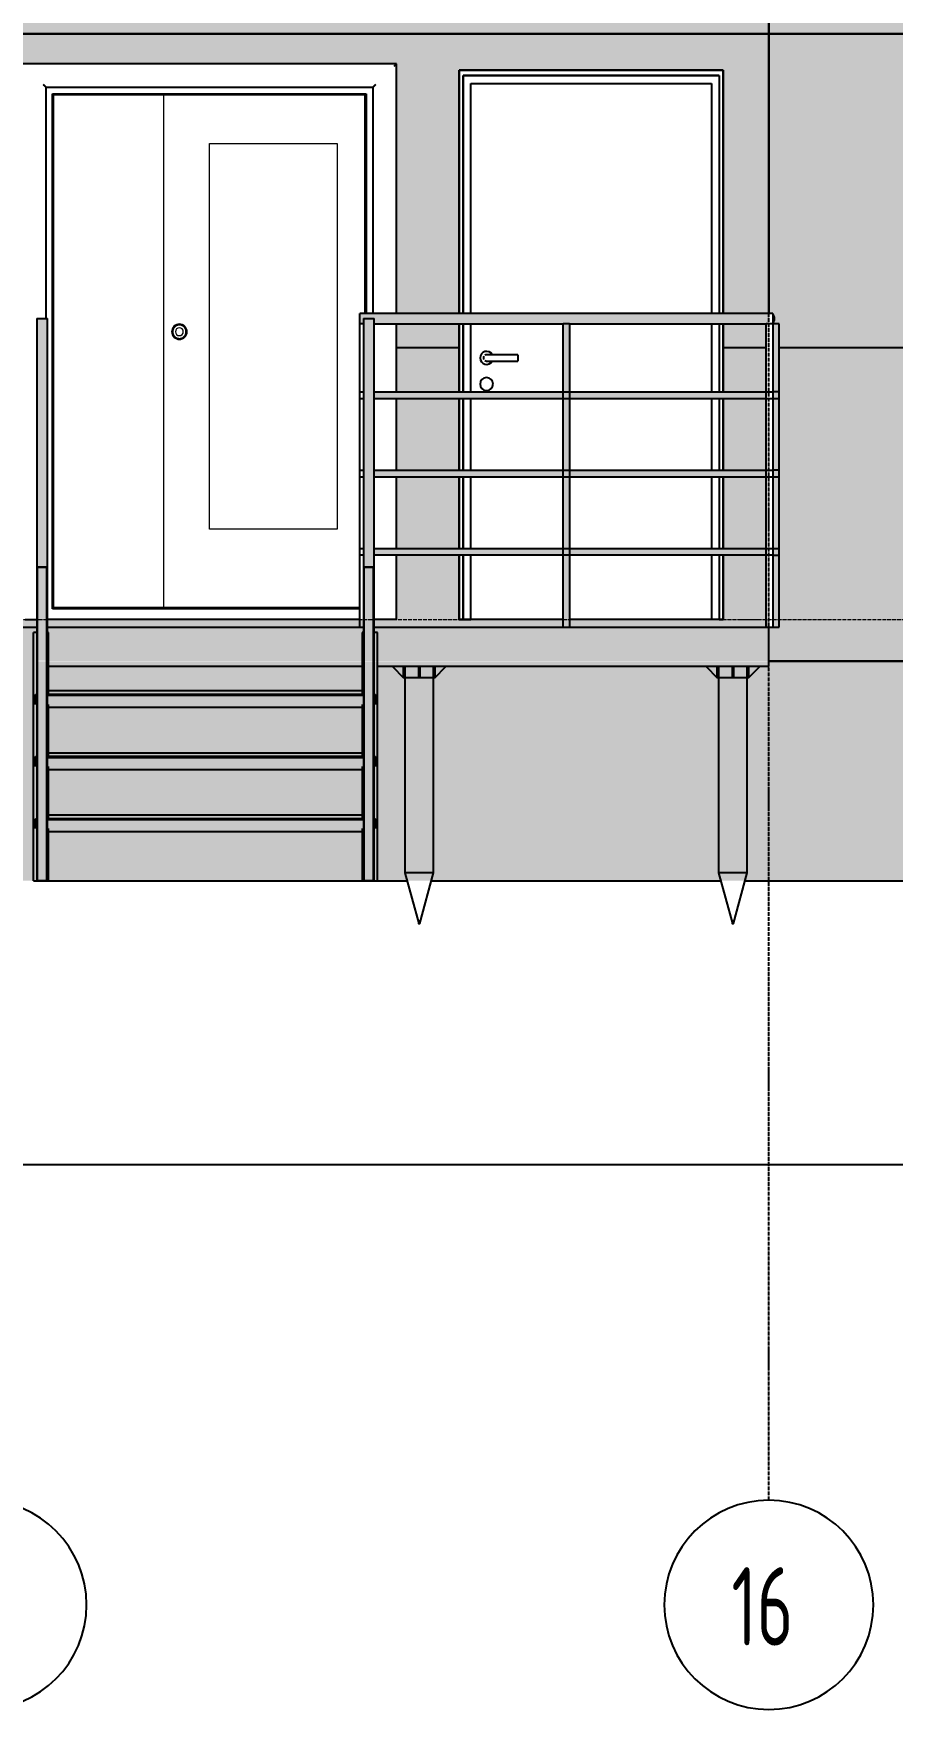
# Model space of a CAD drawing. Header units: millimetres. Extents: x 2162 to 93478, y -2737 to 52379.
# Drawn here: x 12512 to 15799, y 27258 to 33668 of the extents above; entities that cross this region are included whole.
import ezdxf

# ---------------------------------------------------------------- set-up
doc = ezdxf.new("R2010")
doc.units = ezdxf.units.MM
for name, pattern in [('Штрих 2 х 1 мм', [3, 2, -1]), ('Штрихпунктир 15 х 2 х 2 мм', [19, 15, -2, 0, -2]), ('Штрихпунктирная', [30, 25, -2.25, 0.5, -2.25])]:
    doc.linetypes.add(name, pattern=pattern)
doc.layers.add('Axes', color=40, linetype='Штрихпунктирная')
doc.layers.add('Dimension', color=4, linetype='Continuous')
for name, color, linetype, lineweight in [('Door', 7, 'Continuous', 18), ('Level', 7, 'Continuous', 9), ('Text', 219, 'Continuous', 20)]:
    doc.layers.add(name, color=color, linetype=linetype, lineweight=lineweight)
doc.styles.add('GOST Common_1', font='gost.shx', dxfattribs={"width": 0.8, "height": 250})
doc.styles.add('KOTE', font='romrust.shx', dxfattribs={"width": 0.8})
doc.dimstyles.new('ayala 100', dxfattribs={"dimscale": 50, "dimtxt": 6, "dimasz": 4.4, "dimexe": 3, "dimexo": 5, "dimgap": 1, "dimtad": 1, "dimtoh": 1, "dimdec": 0, "dimzin": 9, "dimdsep": 46, "dimtxsty": 'KOTE', "dimblk": 'ARCHTICK', "dimcen": 0, "dimdle": 3, "dimclrd": 4, "dimclre": 4, "dimclrt": 3, "dimadec": 0, "dimazin": 0, "dimtfac": 0.666667, "dimtdec": 0, "dimtix": 1, "dimtmove": 1, "dimatfit": 0, "dimfxl": 1, "dimtvp": 1, "dimtolj": 1, "dimarcsym": 0})
pattern_1 = [(0, (712532.4, 215630.3), (0, 698.5), [508, -190.5]), (90, (712532.4, 215630.3), (-698.5, 4e-14), [508, -190.5])]

# ---------------------------------------------------------------- blocks, each defined once
blk = doc.blocks.new('_ArchTick')
at = {"color": 0, "linetype": 'ByBlock', "const_width": 0.15}
blk.add_lwpolyline([(-0.5, -0.5), (0.5, 0.5)], dxfattribs=at)
blk = doc.blocks.new('*D80')
at = {"layer": 'Defpoints', "color": 0, "transparency": 16777216}
for p in [(60470.5, 29342.6), (6185.5, 28827.3), (60470.5, 28827.3)]:
    blk.add_point(p, dxfattribs=at)
at = {"layer": 'Dimension', "color": 4, "lineweight": -2, "transparency": 16777216}
for p, q in [((6185.5, 29077.3), (6185.5, 29492.6)), ((60470.5, 29077.3), (60470.5, 29492.6)), ((6035.5, 29342.6), (60620.5, 29342.6))]:
    blk.add_line(p, q, dxfattribs=at)
at = {"layer": 'Dimension', "color": 4, "lineweight": -2, "transparency": 16777216, "xscale": 220, "yscale": 220, "zscale": 220, "rotation": 180}
blk.add_blockref('_ArchTick', (6185.5, 29342.6), dxfattribs=at)
at = {"layer": 'Dimension', "color": 4, "lineweight": -2, "transparency": 16777216, "xscale": 220, "yscale": 220, "zscale": 220}
blk.add_blockref('_ArchTick', (60470.5, 29342.6), dxfattribs=at)
at = {"layer": 'Dimension', "color": 3, "transparency": 16777216, "insert": (33328, 29542.6), "char_height": 300, "attachment_point": 5, "style": 'KOTE'}
blk.add_mtext('\\A1;54285', dxfattribs=at)

msp = doc.modelspace()

# ---------------------------------------------------------------- hatches: boundary and pattern name
at = {"true_color": 0xecece7}
h = msp.add_hatch(color=254, dxfattribs=at)
h.dxf.hatch_style = 1
h.paths.add_polyline_path([(10820.5, 32467.6), (10820.5, 33527.7), (11830.5, 33527.7), (11830.5, 32467.6), (12315.5, 32467.6), (12315.5, 33667.6), (9377.5, 33667.6), (9377.5, 32467.6)])
h.paths.add_polyline_path([(18335.5, 33667.6), (18335.5, 34607.7), (15325.5, 34607.7), (15325.5, 33667.6)])
h.paths.add_polyline_path([(15426.6, 34228.5), (14426.6, 34228.5), (14426.6, 34234.8), (14406.6, 34234.8), (14406.6, 34266.8), (14386.1, 34306.9), (14365.6, 34306.9), (14356.3, 34288.8), (14355.6, 34289.1), (14365.1, 34307.7), (14386.6, 34307.7), (14407.1, 34267.6), (14595.8, 34267.6), (14615.8, 34306.7), (14635.8, 34306.7), (14655.8, 34267.6), (14845.8, 34267.6), (14865.8, 34306.7), (14885.8, 34306.7), (14905.8, 34267.6), (15095.8, 34267.6), (15115.8, 34306.7), (15135.8, 34306.7), (15155.8, 34267.6), (15345.8, 34267.6), (15356.6, 34288.7), (15355.6, 34289.1), (15365.1, 34307.7), (15386.6, 34307.7), (15407.1, 34267.6), (15595.8, 34267.6), (15615.8, 34306.7), (15635.8, 34306.7), (15655.8, 34267.6), (15845.8, 34267.6), (15865.8, 34306.7), (15885.8, 34306.7), (15905.8, 34267.6), (16095.8, 34267.6), (16115.8, 34306.7), (16135.8, 34306.7), (16155.8, 34267.6), (16345.8, 34267.6), (16365.8, 34306.7), (16385.8, 34306.7), (16406.6, 34266.1), (16406.6, 34574.4), (16426.6, 34574.4), (16426.6, 34234.3), (16426.6, 34228.5)])
h.paths.add_polyline_path([(15426.6, 34234.3), (15406.6, 34234.3), (15406.6, 34266.1), (15385.8, 34306.7), (15365.5, 34306.7), (15365.6, 34306.9), (15386.1, 34306.9), (15406.6, 34266.8), (15406.6, 34234.8), (15426.6, 34234.8)], flags=16)
h = msp.add_hatch(color=254, dxfattribs=at)
h.dxf.hatch_style = 1
h.paths.add_polyline_path([(11426.6, 34228.5), (10426.6, 34228.5), (9426.6, 34228.5), (9377.5, 34228.5), (9377.5, 33667.6), (12315.5, 33667.6), (12315.5, 34228.5)])
h.paths.add_polyline_path([(15325.5, 33667.6), (15325.5, 34228.5), (14426.6, 34228.5), (13426.6, 34228.5), (12426.6, 34228.5), (12315.5, 34228.5), (12315.5, 33667.6)])
h = msp.add_hatch(color=254, dxfattribs=at)
h.dxf.hatch_style = 1
h.paths.add_polyline_path([(12470.5, 32467.6), (12315.5, 32467.6), (12315.5, 31427.7), (12470.5, 31427.7)])
h.paths.add_polyline_path([(12470.5, 33552.7), (13900.5, 33552.7), (13900.5, 32597.7), (14140.5, 32597.7), (14140.5, 33527.7), (15150.5, 33527.7), (15150.5, 32597.7), (15325.5, 32597.7), (15325.5, 33667.6), (12315.5, 33667.6), (12315.5, 32467.6), (12470.5, 32467.6)])
h.paths.add_polyline_path([(14140.5, 32557.7), (13900.5, 32557.7), (13900.5, 32467.6), (14140.5, 32467.6)], flags=17)
h.paths.add_polyline_path([(15315.7, 32557.7), (15150.5, 32557.7), (15150.5, 32467.6), (15315.7, 32467.6)], flags=17)
h.paths.add_polyline_path([(15315.7, 32467.6), (15150.5, 32467.6), (15150.5, 32297.7), (15315.7, 32297.7)])
h.paths.add_polyline_path([(14140.5, 32467.6), (13900.5, 32467.6), (13900.5, 32297.7), (14140.5, 32297.7)])
h.paths.add_polyline_path([(14140.5, 32272.7), (13900.5, 32272.7), (13900.5, 31997.7), (14140.5, 31997.7)])
h.paths.add_polyline_path([(15315.7, 32272.7), (15150.5, 32272.7), (15150.5, 31997.7), (15315.7, 31997.7)])
h.paths.add_polyline_path([(15315.7, 31972.7), (15150.5, 31972.7), (15150.5, 31697.7), (15315.7, 31697.7)])
h.paths.add_polyline_path([(15315.7, 31672.7), (15150.5, 31672.7), (15150.5, 31427.7), (15315.7, 31427.7)])
h.paths.add_polyline_path([(14140.5, 31672.7), (13900.5, 31672.7), (13900.5, 31427.7), (14140.5, 31427.7)])
h.paths.add_polyline_path([(14140.5, 31972.7), (13900.5, 31972.7), (13900.5, 31697.7), (14140.5, 31697.7)])
h = msp.add_hatch(color=254, dxfattribs=at)
h.dxf.hatch_style = 1
h.paths.add_polyline_path([(15325.5, 33667.6), (15325.5, 32597.7), (15340.7, 32597.7), (15340.7, 32592.8, -0.21867), (15347.6, 32577.7, -0.21867), (15340.7, 32562.5), (15340.7, 32557.7), (15365.1, 32557.7), (15365.1, 32467.6), (18335.5, 32467.6), (18335.5, 33667.6)])
h.paths.add_polyline_path([(15365.1, 32467.6), (15365.1, 31427.7), (18335.5, 31427.7), (18335.5, 32467.6)])
h.paths.add_polyline_path([(18335.5, 31267.7), (18335.5, 31427.7), (15365.1, 31427.7), (15365.1, 31397.7), (15340.7, 31397.7), (15325.5, 31397.7), (15325.5, 31267.7)])
at = {"true_color": 0x61993b}
h = msp.add_hatch(color=85, dxfattribs=at)
h.dxf.hatch_style = 1
h.paths.add_polyline_path([(12565.3, 32536.5), (12565.3, 32577.7), (12525.3, 32577.7), (12525.3, 32536.5), (12525.3, 31269.5), (12565.3, 31269.5)])
h = msp.add_hatch(color=85, dxfattribs=at)
h.dxf.hatch_style = 1
h.paths.add_polyline_path([(15315.7, 32557.7), (15325.5, 32557.7), (15325.5, 32597.7), (13760.7, 32597.7), (13760.7, 32577.7), (13760.7, 32557.7), (13775.3, 32557.7), (13775.3, 32563.7), (13775.3, 32577.7), (13815.3, 32577.7), (13815.3, 32563.7), (13815.3, 32557.7), (14538.2, 32557.7), (14563.2, 32557.7)])
h.paths.add_polyline_path([(14563.2, 32297.7), (14563.2, 32272.7), (15315.7, 32272.7), (15315.7, 32297.7)])
h.paths.add_polyline_path([(14563.2, 31997.7), (14563.2, 31972.7), (15315.7, 31972.7), (15315.7, 31997.7)])
h.paths.add_polyline_path([(14538.2, 32272.7), (14538.2, 32297.7), (13815.3, 32297.7), (13815.3, 32272.7)])
h.paths.add_polyline_path([(14538.2, 31972.7), (14538.2, 31997.7), (13815.3, 31997.7), (13815.3, 31972.7)])
h.paths.add_polyline_path([(13815.3, 31697.7), (13815.3, 31672.7), (14538.2, 31672.7), (14538.2, 31697.7)])
h.paths.add_polyline_path([(15315.7, 31672.7), (15315.7, 31697.7), (14563.2, 31697.7), (14563.2, 31672.7)])
h = msp.add_hatch(color=85, dxfattribs=at)
h.dxf.hatch_style = 1
h.paths.add_polyline_path([(13815.3, 32535.3), (13815.3, 32576.5), (13775.3, 32576.5), (13775.3, 32535.3), (13775.3, 31268.3), (13815.3, 31268.3)])
h = msp.add_hatch(dxfattribs=at)
h.set_pattern_fill('ANGLE', color=85, scale=100)
h.set_pattern_definition(pattern_1)
h.paths.add_polyline_path([(14538.2, 32297.7), (14563.2, 32297.7), (14563.2, 32557.7), (14538.2, 32557.7)])
h.paths.add_polyline_path([(14538.2, 32272.7), (14563.2, 32272.7), (14563.2, 32297.7), (14538.2, 32297.7)])
h.paths.add_polyline_path([(14563.2, 32272.7), (14538.2, 32272.7), (14538.2, 31997.7), (14563.2, 31997.7)])
h.paths.add_polyline_path([(14538.2, 31997.7), (14538.2, 31972.7), (14563.2, 31972.7), (14563.2, 31997.7)])
h.paths.add_polyline_path([(14538.2, 31697.7), (14563.2, 31697.7), (14563.2, 31972.7), (14538.2, 31972.7)])
h.paths.add_polyline_path([(14538.2, 31697.7), (14538.2, 31672.7), (14563.2, 31672.7), (14563.2, 31697.7)])
h.paths.add_polyline_path([(14563.2, 31672.7), (14538.2, 31672.7), (14538.2, 31427.7), (14563.2, 31427.7)])
h.paths.add_polyline_path([(14563.2, 31427.7), (14538.2, 31427.7), (14538.2, 31397.7), (14563.2, 31397.7)])
h.paths.add_polyline_path([(15365.1, 32557.7), (15340.7, 32557.7), (15340.7, 32297.7), (15365.1, 32297.7)])
h.paths.add_polyline_path([(15340.7, 32577.7), (15340.7, 32597.7), (15325.5, 32597.7), (15325.5, 32557.7), (15340.7, 32557.7)])
h.paths.add_polyline_path([(15340.7, 32557.7), (15325.5, 32557.7), (15325.5, 32297.7), (15340.7, 32297.7)])
h.paths.add_polyline_path([(15340.7, 32272.7), (15365.1, 32272.7), (15365.1, 32297.7), (15340.7, 32297.7)])
h.paths.add_polyline_path([(15365.1, 32272.7), (15340.7, 32272.7), (15340.7, 31997.7), (15365.1, 31997.7)])
h.paths.add_polyline_path([(15365.1, 31997.7), (15340.7, 31997.7), (15340.7, 31972.7), (15365.1, 31972.7)])
h.paths.add_polyline_path([(15365.1, 31972.7), (15340.7, 31972.7), (15340.7, 31697.7), (15365.1, 31697.7)])
h.paths.add_polyline_path([(15365.1, 31697.7), (15340.7, 31697.7), (15340.7, 31672.7), (15365.1, 31672.7)])
h.paths.add_polyline_path([(15340.7, 31427.7), (15365.1, 31427.7), (15365.1, 31672.7), (15340.7, 31672.7)])
h.paths.add_polyline_path([(15340.7, 31427.7), (15340.7, 31397.7), (15365.1, 31397.7), (15365.1, 31427.7)])
h.paths.add_polyline_path([(15325.5, 31397.7), (15340.7, 31397.7), (15340.7, 31427.7), (15325.5, 31427.7)])
h.paths.add_polyline_path([(15325.5, 31427.7), (15315.7, 31427.7), (15315.7, 31397.7), (15325.5, 31397.7)])
h.paths.add_polyline_path([(15325.5, 31427.7), (15340.7, 31427.7), (15340.7, 31672.7), (15325.5, 31672.7)])
h = msp.add_hatch(dxfattribs=at)
h.set_pattern_fill('ANGLE', color=85, scale=100)
h.set_pattern_definition(pattern_1)
h.paths.add_polyline_path([(14538.2, 31997.7), (14563.2, 31997.7), (14563.2, 32272.7), (14538.2, 32272.7)])
h.paths.add_polyline_path([(14538.2, 32297.7), (14563.2, 32297.7), (14563.2, 32557.7), (14538.2, 32557.7)])
h.paths.add_polyline_path([(14538.2, 32272.7), (14563.2, 32272.7), (14563.2, 32297.7), (14538.2, 32297.7)])
h.paths.add_polyline_path([(14538.2, 31997.7), (14538.2, 31972.7), (14563.2, 31972.7), (14563.2, 31997.7)])
h.paths.add_polyline_path([(14563.2, 31972.7), (14538.2, 31972.7), (14538.2, 31697.7), (14563.2, 31697.7)])
h.paths.add_polyline_path([(14563.2, 31672.7), (14563.2, 31697.7), (14538.2, 31697.7), (14538.2, 31672.7)])
h.paths.add_polyline_path([(14538.2, 31427.7), (14563.2, 31427.7), (14563.2, 31672.7), (14538.2, 31672.7)])
h.paths.add_polyline_path([(14538.2, 31397.7), (14563.2, 31397.7), (14563.2, 31427.7), (14538.2, 31427.7)])
h = msp.add_hatch(dxfattribs=at)
h.set_pattern_fill('ANGLE', color=85, scale=100)
h.set_pattern_definition(pattern_1)
h.paths.add_polyline_path([(14563.2, 32557.7), (14538.2, 32557.7), (14538.2, 32297.7), (14563.2, 32297.7)])
h.paths.add_polyline_path([(14538.2, 32272.7), (14563.2, 32272.7), (14563.2, 32297.7), (14538.2, 32297.7)])
h.paths.add_polyline_path([(14538.2, 31997.7), (14563.2, 31997.7), (14563.2, 32272.7), (14538.2, 32272.7)])
h.paths.add_polyline_path([(14538.2, 31972.7), (14563.2, 31972.7), (14563.2, 31997.7), (14538.2, 31997.7)])
h.paths.add_polyline_path([(14563.2, 31972.7), (14538.2, 31972.7), (14538.2, 31697.7), (14563.2, 31697.7)])
h = msp.add_hatch(color=85, dxfattribs=at)
h.dxf.hatch_style = 1
h.paths.add_polyline_path([(14563.2, 32557.7), (14538.2, 32557.7), (14538.2, 32297.7), (14563.2, 32297.7)])
h.paths.add_polyline_path([(14538.2, 32272.7), (14563.2, 32272.7), (14563.2, 32297.7), (14538.2, 32297.7)])
h.paths.add_polyline_path([(14538.2, 31997.7), (14563.2, 31997.7), (14563.2, 32272.7), (14538.2, 32272.7)])
h.paths.add_polyline_path([(14538.2, 31997.7), (14538.2, 31972.7), (14563.2, 31972.7), (14563.2, 31997.7)])
h.paths.add_polyline_path([(14538.2, 31697.7), (14563.2, 31697.7), (14563.2, 31972.7), (14538.2, 31972.7)])
h.paths.add_polyline_path([(14538.2, 31697.7), (14538.2, 31672.7), (14563.2, 31672.7), (14563.2, 31697.7)])
h.paths.add_polyline_path([(14563.2, 31672.7), (14538.2, 31672.7), (14538.2, 31427.7), (14563.2, 31427.7)])
h.paths.add_polyline_path([(14563.2, 31427.7), (14538.2, 31427.7), (14538.2, 31397.7), (14563.2, 31397.7)])
h = msp.add_hatch(color=85, dxfattribs=at)
h.dxf.hatch_style = 1
h.paths.add_polyline_path([(15365.2, 32557.6), (15340.2, 32557.6), (15340.2, 32297.6), (15365.2, 32297.6)])
h.paths.add_polyline_path([(15365.2, 32297.6), (15340.2, 32297.6), (15340.2, 32272.6), (15365.2, 32272.6)])
h.paths.add_polyline_path([(15365.2, 32272.6), (15340.2, 32272.6), (15340.2, 31997.6), (15365.2, 31997.6)])
h.paths.add_polyline_path([(15365.2, 31997.6), (15340.2, 31997.6), (15340.2, 31972.6), (15365.2, 31972.6)])
h.paths.add_polyline_path([(15365.2, 31972.6), (15340.2, 31972.6), (15340.2, 31697.6), (15365.2, 31697.6)])
h.paths.add_polyline_path([(15365.2, 31697.6), (15340.2, 31697.6), (15340.2, 31672.6), (15365.2, 31672.6)])
h.paths.add_polyline_path([(15365.2, 31672.6), (15340.2, 31672.6), (15340.2, 31427.6), (15365.2, 31427.6)])
h.paths.add_polyline_path([(15365.2, 31427.6), (15340.2, 31427.6), (15340.2, 31397.6), (15365.2, 31397.6)])
h = msp.add_hatch(color=85, dxfattribs=at)
h.dxf.hatch_style = 1
h.paths.add_polyline_path([(12525.3, 31427.7), (12315.5, 31427.7), (12315.5, 31397.7), (12525.3, 31397.7)])
h.paths.add_polyline_path([(13760.7, 31427.7), (12565.3, 31427.7), (12565.3, 31397.7), (13760.7, 31397.7)])
h.paths.add_polyline_path([(13775.3, 31427.7), (13760.7, 31427.7), (13760.7, 31397.7), (13775.3, 31397.7)])
h.paths.add_polyline_path([(14538.2, 31427.7), (13815.3, 31427.7), (13815.3, 31397.7), (14538.2, 31397.7)])
h.paths.add_polyline_path([(15325.5, 31427.7), (14538.2, 31427.7), (14538.2, 31397.7), (15325.5, 31397.7)])
at = {"true_color": 0xecece7}
h = msp.add_hatch(color=254, dxfattribs=at)
h.dxf.hatch_style = 1
h.paths.add_polyline_path([(9512.2, 31397.7), (9512.2, 31247.7), (12524.9, 31247.7), (12524.9, 31377.7), (12525.1, 31377.7), (12525.1, 31397.7)])
h = msp.add_hatch(color=254, dxfattribs=at)
h.dxf.hatch_style = 1
h.paths.add_polyline_path([(13775.7, 31396.8), (12565.7, 31396.8), (12565.7, 31268.5), (13775.7, 31268.5)])
h = msp.add_hatch(color=254, dxfattribs=at)
h.dxf.hatch_style = 1
h.paths.add_polyline_path([(15322.8, 31396.7), (13815.9, 31396.7), (13815.9, 31268.3), (15322.8, 31268.3)])
at = {"true_color": 0x61993b}
h = msp.add_hatch(color=85, dxfattribs=at)
h.dxf.hatch_style = 1
h.paths.add_polyline_path([(9190, 30427.7), (9190, 31267.7), (6240.5, 31267.6), (6240.5, 31267.6), (6200.5, 31267.6), (6185.5, 31267.6), (6185.5, 30427.6)])
h.paths.add_polyline_path([(12268.8, 30427.7), (12260.5, 30457.7), (12260.5, 31203.7), (12255.5, 31203.7), (12213.2, 31247.7), (9817.8, 31247.7), (9775.5, 31203.7), (9770.5, 31203.7), (9770.5, 30457.7), (9762.3, 30427.7)])
h.paths.add_polyline_path([(9310.5, 30427.7), (9668.8, 30427.7), (9660.5, 30457.7), (9660.5, 31203.7), (9655.5, 31203.7), (9613.2, 31247.7), (9510.5, 31247.7), (9510.5, 31267.7), (9377.5, 31267.7), (9337.5, 31267.7), (9322.5, 31267.7), (9310.5, 31267.7)])
h.paths.add_polyline_path([(9310.5, 31267.7), (9190, 31267.7), (9190, 30427.7), (9310.5, 30427.7)])
h.paths.add_polyline_path([(12570.3, 31090.2), (12570.3, 30917.7), (13770.3, 30917.7), (13770.3, 31090.2)])
h.paths.add_polyline_path([(13770.3, 31155.2), (13770.3, 31247.7), (12570.3, 31247.7), (12570.3, 31155.2)])
h.paths.add_polyline_path([(12370.5, 30457.7), (12362.3, 30427.7), (12512.3, 30427.7), (12512.3, 31247.7), (12417.8, 31247.7), (12375.5, 31203.7), (12370.5, 31203.7)])
h.paths.add_polyline_path([(13770.3, 30427.7), (13770.3, 30615.2), (12570.3, 30615.2), (12570.3, 30427.7)])
h.paths.add_polyline_path([(12570.3, 30852.7), (12570.3, 30680.2), (13770.3, 30680.2), (13770.3, 30852.7)])
h.paths.add_polyline_path([(13933, 31203.7), (13928, 31203.7), (13885.7, 31247.7), (13828.3, 31247.7), (13828.3, 30427.7), (13941.3, 30427.7), (13933, 30457.7)])
h.paths.add_polyline_path([(14043, 30457.7), (14034.8, 30427.7), (15141.3, 30427.7), (15133, 30457.7), (15133, 31203.7), (15128, 31203.7), (15085.7, 31247.7), (14090.4, 31247.7), (14048, 31203.7), (14043, 31203.7)])
h.paths.add_polyline_path([(15243, 30457.7), (15234.8, 30427.7), (15325.5, 30427.7), (15325.5, 31247.7), (15290.4, 31247.7), (15248, 31203.7), (15243, 31203.7)])
h.paths.add_polyline_path([(15325.5, 31267.7), (15325.5, 30427.7), (18335.5, 30427.7), (18335.5, 31267.7)])
h = msp.add_hatch(color=85, dxfattribs=at)
h.dxf.hatch_style = 1
h.paths.add_polyline_path([(60590.5, 31267.7), (9190, 31267.7), (9190, 30427.7), (60590.5, 30427.7)])
h = msp.add_hatch(color=85, dxfattribs=at)
h.dxf.hatch_style = 1
h.paths.add_polyline_path([(20937.2, 31267.7), (15738.8, 31267.7), (15738.8, 30427.7), (20937.2, 30427.7)])

# ---------------------------------------------------------------- linework, layer by layer
for p, q in [((15325.5, 34228.5), (15325.5, 33667.6)), ((15325.5, 33667.6), (15325.5, 34228.5)), ((15325.5, 33667.6), (9377.5, 33667.6)), ((9377.5, 33667.6), (15325.5, 33667.6)), ((19320.5, 33667.6), (15325.5, 33667.6)), ((15325.5, 33667.6), (15325.5, 32597.7)), ((15325.5, 32597.7), (15325.5, 33667.6)), ((15325.5, 33667.6), (19320.5, 33667.6)), ((13900.5, 33552.7), (12470.5, 33552.7)), ((13900.5, 32597.6), (13900.5, 33552.7)), ((14140.5, 32597.5), (14140.5, 33527.7)), ((14140.5, 33527.7), (15150.5, 33527.7)), ((15150.5, 33527.7), (14140.5, 33527.7)), ((14140.5, 33527.7), (14140.5, 32597.5)), ((15150.5, 33527.7), (15150.5, 32597.7)), ((15150.5, 32597.7), (15150.5, 33527.7)), ((12560.5, 32577.7), (12560.5, 33462.7)), ((12560.5, 33462.7), (13810.5, 33462.7)), ((13810.5, 33462.7), (13810.5, 32597.7)), ((14155.5, 32597.5), (14155.5, 33507.7)), ((14155.5, 33507.7), (15135.5, 33507.7)), ((15135.5, 33507.7), (14155.5, 33507.7)), ((14155.5, 33507.7), (14155.5, 32597.5)), ((14185.5, 33477.7), (15105.5, 33477.7)), ((14185.5, 32597.5), (14185.5, 33477.7)), ((15105.5, 33477.7), (15105.5, 32597.7)), ((15135.5, 33507.7), (15135.5, 32597.7)), ((15135.5, 33507.7), (15135.5, 32597.7)), ((12585.5, 31467.7), (12585.5, 33437.7)), ((12585.5, 33437.7), (13785.5, 33437.7)), ((13785.5, 33437.7), (13785.5, 32597.7)), ((13775.3, 32557.7), (13760.7, 32557.7)), ((13760.7, 31397.7), (13760.7, 32557.7)), ((13900.5, 32297.7), (13900.5, 32557.7)), ((14140.5, 32467.6), (14140.5, 32557.7)), ((14140.5, 32557.7), (14140.5, 32297.7)), ((14155.5, 32297.7), (14155.5, 32557.7)), ((14155.5, 32557.7), (14155.5, 32297.7)), ((14185.5, 32297.7), (14185.5, 32557.7)), ((14563.2, 32557.7), (14538.2, 32557.7)), ((14538.2, 31397.7), (14538.2, 32557.7)), ((14563.2, 32557.7), (14563.2, 31397.7)), ((15105.5, 32557.8), (15105.5, 32297.7)), ((15135.5, 32557.8), (15135.5, 32297.7)), ((15135.5, 32557.8), (15135.5, 32297.7)), ((15150.5, 32557.8), (15150.5, 32467.6)), ((15150.5, 32297.7), (15150.5, 32557.8)), ((15340.7, 32557.7), (15315.7, 32557.7)), ((15315.7, 31397.7), (15315.7, 32557.7)), ((15340.7, 32557.7), (15340.7, 31397.7)), ((15365.1, 32557.7), (15340.7, 32557.7)), ((15365.1, 31397.7), (15365.1, 32557.7)), ((13900.2, 32467.6), (14140.5, 32467.6)), ((13900.2, 32467.6), (14140.5, 32467.6)), ((14140.5, 32297.7), (14140.5, 32467.6)), ((14365.5, 32439.7), (14265.5, 32439.7)), ((14365.5, 32439.7), (14365.5, 32427.7)), ((15150.5, 32467.6), (15315.7, 32467.6)), ((15150.5, 32467.6), (15150.5, 32297.7)), ((15150.5, 32467.6), (15315.7, 32467.6)), ((15365.1, 32467.6), (19320.5, 32467.6)), ((15365.1, 32467.6), (19320.5, 32467.6)), ((14265.5, 32415.7), (14365.5, 32415.7)), ((14365.5, 32427.7), (14365.5, 32415.7)), ((13900.5, 31997.7), (13900.5, 32272.7)), ((14140.5, 31997.7), (14140.5, 32272.7)), ((14140.5, 32272.7), (14140.5, 31997.7)), ((14155.5, 31997.7), (14155.5, 32272.7)), ((14155.5, 32272.7), (14155.5, 31997.7)), ((14185.5, 31997.7), (14185.5, 32272.7)), ((15105.5, 32272.7), (15105.5, 31997.7)), ((15135.5, 32272.7), (15135.5, 31997.7)), ((15135.5, 32272.7), (15135.5, 31997.7)), ((15150.5, 32272.7), (15150.5, 31997.7)), ((15150.5, 31997.7), (15150.5, 32272.7)), ((13900.5, 31697.7), (13900.5, 31972.7)), ((14140.5, 31697.7), (14140.5, 31972.7)), ((14140.5, 31972.7), (14140.5, 31697.7)), ((14155.5, 31697.7), (14155.5, 31972.7)), ((14155.5, 31972.7), (14155.5, 31697.7)), ((14185.5, 31697.7), (14185.5, 31972.7)), ((15105.5, 31972.7), (15105.5, 31697.7)), ((15135.5, 31972.7), (15135.5, 31697.7)), ((15135.5, 31972.7), (15135.5, 31697.7)), ((15150.5, 31972.7), (15150.5, 31697.7)), ((15150.5, 31697.7), (15150.5, 31972.7)), ((13900.5, 31427.7), (13900.5, 31672.7)), ((14140.5, 31427.7), (14140.5, 31672.7)), ((14140.5, 31672.7), (14140.5, 31427.7)), ((14155.5, 31427.7), (14155.5, 31672.7)), ((14155.5, 31672.7), (14155.5, 31427.7)), ((14185.5, 31427.7), (14185.5, 31672.7)), ((15105.5, 31672.7), (15105.5, 31427.7)), ((15135.5, 31672.7), (15135.5, 31427.7)), ((15135.5, 31672.7), (15135.5, 31427.7)), ((15150.5, 31672.7), (15150.5, 31427.7)), ((15150.5, 31427.7), (15150.5, 31672.7)), ((12565.3, 31627.7), (12525.3, 31627.7)), ((13815.3, 31627.7), (13775.3, 31627.7)), ((12480.5, 31427.7), (12525.3, 31427.7)), ((13760.7, 31427.7), (12565.3, 31427.7)), ((13760.7, 31427.7), (12565.3, 31427.7)), ((13760.7, 31467.7), (12585.5, 31467.7)), ((13820.5, 31427.7), (13815.5, 31427.7)), ((13890.5, 31427.7), (13820.5, 31427.7)), ((13900.5, 31427.7), (13890.5, 31427.7)), ((14538.2, 31427.7), (14140.5, 31427.7)), ((14140.5, 31427.7), (14155.5, 31427.7)), ((14155.5, 31427.7), (14185.5, 31427.7)), ((15150.5, 31427.7), (14563.2, 31427.7)), ((15135.5, 31427.7), (15105.5, 31427.7)), ((15135.5, 31427.7), (15150.5, 31427.7)), ((9510.5, 31397.7), (12525.3, 31397.7)), ((12565.3, 31397.7), (13775.3, 31397.7)), ((13760.7, 31397.7), (13775.3, 31397.7)), ((13815.3, 31397.7), (15325.5, 31397.7)), ((14538.2, 31397.7), (14563.2, 31397.7)), ((15315.7, 31397.7), (15340.7, 31397.7)), ((15325.5, 31247.7), (15325.5, 31397.7)), ((15340.7, 31397.7), (15365.1, 31397.7)), ((13770.3, 31247.7), (12570.3, 31247.7)), ((15325.5, 31247.7), (13828.3, 31247.7)), ((21062.9, 31267.7), (15325.5, 31267.7)), ((15325.5, 31267.7), (21062.9, 31267.7)), ((12570.3, 30427.7), (13770.3, 30427.7)), ((13828.3, 30427.7), (13942.2, 30427.7)), ((14033.9, 30427.7), (15142.2, 30427.7)), ((15233.9, 30427.7), (20945.5, 30427.7)), ((13988, 30264.6), (13986.1, 30264.6)), ((13989.9, 30264.6), (13988, 30264.6)), ((15188, 30264.6), (15186.1, 30264.6)), ((15189.9, 30264.6), (15188, 30264.6))]:
    msp.add_line(p, q)
at = {"color": 0}
for p, q in [((12525.3, 32577.7), (12565.3, 32577.7)), ((12525.3, 32577.7), (12525.3, 32563.7)), ((12525.3, 32563.7), (12525.3, 31627.7)), ((12565.3, 32563.7), (12565.3, 32577.7)), ((12565.3, 31627.7), (12565.3, 32563.7)), ((15340.7, 32597.7), (13760.7, 32597.7)), ((13760.7, 32577.7), (13760.7, 32597.7)), ((13760.7, 32557.7), (13760.7, 32577.7)), ((13775.3, 32577.7), (13815.3, 32577.7)), ((13775.3, 32577.7), (13775.3, 32563.7)), ((13775.3, 32563.7), (13775.3, 31627.7)), ((13815.3, 32563.7), (13815.3, 32577.7)), ((13815.3, 31627.7), (13815.3, 32563.7)), ((15340.7, 32597.7), (15340.7, 32577.7)), ((15340.7, 32577.7), (15340.7, 32557.7)), ((13815.3, 32557.7), (14538.2, 32557.7)), ((14563.2, 32557.7), (15315.7, 32557.7)), ((13760.7, 32272.7), (13760.7, 32297.7)), ((13760.7, 32297.7), (13775.3, 32297.7)), ((13760.7, 32272.7), (13775.3, 32272.7)), ((13815.3, 32297.7), (15340.7, 32297.7)), ((13815.3, 32272.7), (15340.7, 32272.7)), ((15340.7, 32297.7), (15340.7, 32272.7)), ((15365.1, 32297.7), (15340.7, 32297.7)), ((15340.7, 32272.7), (15365.1, 32272.7)), ((15365.1, 32272.7), (15365.1, 32297.7)), ((13760.7, 31972.7), (13760.7, 31997.7)), ((13760.7, 31997.7), (13775.3, 31997.7)), ((13815.3, 31997.7), (15340.7, 31997.7)), ((15340.7, 31997.7), (15340.7, 31972.7)), ((15365.1, 31997.7), (15340.7, 31997.7)), ((15365.1, 31972.7), (15365.1, 31997.7)), ((13760.7, 31972.7), (13775.3, 31972.7)), ((13815.3, 31972.7), (15340.7, 31972.7)), ((15340.7, 31972.7), (15365.1, 31972.7)), ((13760.7, 31672.7), (13760.7, 31697.7)), ((13775.3, 31697.7), (13760.7, 31697.7)), ((13775.3, 31672.7), (13760.7, 31672.7)), ((15340.7, 31697.7), (13815.3, 31697.7)), ((15340.7, 31672.7), (13815.3, 31672.7)), ((15340.7, 31697.7), (15340.7, 31672.7)), ((15365.1, 31697.7), (15340.7, 31697.7)), ((15340.7, 31672.7), (15365.1, 31672.7)), ((15365.1, 31672.7), (15365.1, 31697.7)), ((12525.3, 31627.7), (12565.3, 31627.7)), ((12525.3, 31627.7), (12525.3, 30427.7)), ((12565.3, 30427.7), (12565.3, 31627.7)), ((13775.3, 31627.7), (13815.3, 31627.7)), ((13775.3, 31627.7), (13775.3, 30427.7)), ((13815.3, 30427.7), (13815.3, 31627.7)), ((12512.3, 30427.7), (12512.3, 31377.7)), ((12525.3, 31377.7), (12512.3, 31377.7)), ((12570.3, 31377.7), (12565.3, 31377.7)), ((12570.3, 31155.2), (12570.3, 31377.7)), ((13770.3, 31377.7), (13770.3, 31155.2)), ((13775.3, 31377.7), (13770.3, 31377.7)), ((13828.3, 31377.7), (13815.3, 31377.7)), ((13828.3, 30427.7), (13828.3, 31377.7)), ((13885.7, 31247.7), (13928, 31203.7)), ((13928, 31203.7), (13928, 31247.7)), ((13928, 31247.7), (13928, 31203.7)), ((13933, 31247.7), (13933, 30457.7)), ((13986, 31203.8), (13986, 31247.7)), ((13990, 31247.7), (13990, 31203.8)), ((14043, 30457.7), (14043, 31247.7)), ((14048, 31247.7), (14048, 31203.7)), ((14048, 31203.7), (14090.4, 31247.7)), ((14048, 31203.7), (14048, 31247.7)), ((15085.7, 31247.7), (15128, 31203.7)), ((15128, 31203.7), (15128, 31247.7)), ((15128, 31247.7), (15128, 31203.7)), ((15133, 31247.7), (15133, 30457.7)), ((15186, 31203.8), (15186, 31247.7)), ((15190, 31247.7), (15190, 31203.8)), ((15243, 30457.7), (15243, 31247.7)), ((15248, 31247.7), (15248, 31203.7)), ((15248, 31203.7), (15290.4, 31247.7)), ((15248, 31203.7), (15248, 31247.7)), ((12570.3, 31140.2), (12570.3, 31155.2)), ((12570.3, 31155.2), (13770.3, 31155.2)), ((13770.3, 31155.2), (13770.3, 31140.2)), ((13988, 31203.7), (13928, 31203.7)), ((13990, 31203.8), (13986, 31203.8)), ((14048, 31203.7), (13988, 31203.7)), ((15188, 31203.7), (15128, 31203.7)), ((15190, 31203.8), (15186, 31203.8)), ((15248, 31203.7), (15188, 31203.7)), ((12520.3, 31102.4), (12520.3, 31140.2)), ((12520.3, 31140.2), (12525.3, 31140.2)), ((12565.3, 31140.2), (13775.3, 31140.2)), ((13770.3, 31140.2), (12570.3, 31140.2)), ((12570.3, 30917.7), (12570.3, 31102.4)), ((13770.3, 31090.2), (12570.3, 31090.2)), ((13770.3, 31102.4), (13770.3, 30917.7)), ((13815.3, 31140.2), (13820.3, 31140.2)), ((13820.3, 31140.2), (13820.3, 31102.4)), ((12520.3, 30864.9), (12520.3, 30902.7)), ((12520.3, 30902.7), (12525.3, 30902.7)), ((12565.3, 30902.7), (13775.3, 30902.7)), ((12570.3, 30902.7), (12570.3, 30917.7)), ((12570.3, 30917.7), (13770.3, 30917.7)), ((13770.3, 30902.7), (12570.3, 30902.7)), ((13770.3, 30917.7), (13770.3, 30902.7)), ((13815.3, 30902.7), (13820.3, 30902.7)), ((13820.3, 30902.7), (13820.3, 30864.9)), ((12570.3, 30680.2), (12570.3, 30864.9)), ((13770.3, 30852.7), (12570.3, 30852.7)), ((13770.3, 30864.9), (13770.3, 30680.2)), ((12520.3, 30627.4), (12520.3, 30665.2)), ((12520.3, 30665.2), (12525.3, 30665.2)), ((12565.3, 30665.2), (13775.3, 30665.2)), ((12570.3, 30665.2), (12570.3, 30680.2)), ((12570.3, 30680.2), (13770.3, 30680.2)), ((13770.3, 30665.2), (12570.3, 30665.2)), ((13770.3, 30680.2), (13770.3, 30665.2)), ((13815.3, 30665.2), (13820.3, 30665.2)), ((13820.3, 30665.2), (13820.3, 30627.4)), ((12570.3, 30427.7), (12570.3, 30627.4)), ((13770.3, 30615.2), (12570.3, 30615.2)), ((13770.3, 30627.4), (13770.3, 30427.7)), ((13933, 30457.7), (13986.1, 30264.6)), ((13934.4, 30457.7), (13933, 30457.7)), ((13934, 30457.7), (13933, 30457.7)), ((13943.7, 30457.7), (13934.9, 30457.7)), ((13946.3, 30457.7), (13945, 30457.7)), ((13963, 30457.7), (13946.2, 30457.7)), ((13966.3, 30457.7), (13964.2, 30457.7)), ((13988, 30457.7), (13966.2, 30457.7)), ((14009.8, 30457.7), (13988, 30457.7)), ((13989.9, 30264.6), (14043, 30457.7)), ((14011.9, 30457.7), (14009.8, 30457.7)), ((14029.8, 30457.7), (14013.1, 30457.7)), ((14031, 30457.7), (14029.8, 30457.7)), ((14041.1, 30457.7), (14031.4, 30457.7)), ((14043, 30457.7), (14042, 30457.7)), ((15133, 30457.7), (15186.1, 30264.6)), ((15134.4, 30457.7), (15133, 30457.7)), ((15134, 30457.7), (15133, 30457.7)), ((15143.7, 30457.7), (15134.9, 30457.7)), ((15146.3, 30457.7), (15145, 30457.7)), ((15163, 30457.7), (15146.2, 30457.7)), ((15166.3, 30457.7), (15164.2, 30457.7)), ((15188, 30457.7), (15166.2, 30457.7)), ((15209.8, 30457.7), (15188, 30457.7)), ((15189.9, 30264.6), (15243, 30457.7)), ((15211.9, 30457.7), (15209.8, 30457.7)), ((15229.8, 30457.7), (15213.1, 30457.7)), ((15231, 30457.7), (15229.8, 30457.7)), ((15241.1, 30457.7), (15231.4, 30457.7)), ((15243, 30457.7), (15242, 30457.7)), ((12512.3, 30427.7), (12570.3, 30427.7)), ((12565.3, 30427.7), (12525.3, 30427.7)), ((13770.3, 30427.7), (13828.3, 30427.7)), ((13815.3, 30427.7), (13775.3, 30427.7))]:
    msp.add_line(p, q, dxfattribs=at)
at = {"linetype": 'Штрих 2 х 1 мм'}
for p, q in [((12527.3, 30427.7), (12527.3, 31627.7)), ((12563.3, 30427.7), (12563.3, 31627.7)), ((13777.3, 30427.7), (13777.3, 31627.7)), ((13813.3, 30427.7), (13813.3, 31627.7)), ((12525.3, 31136.2), (12520.3, 31136.2)), ((13775.3, 31136.2), (12565.3, 31136.2)), ((13820.3, 31136.2), (13815.3, 31136.2)), ((12525.3, 30898.7), (12520.3, 30898.7)), ((13775.3, 30898.7), (12565.3, 30898.7)), ((13820.3, 30898.7), (13815.3, 30898.7)), ((12525.3, 30661.2), (12520.3, 30661.2)), ((13775.3, 30661.2), (12565.3, 30661.2)), ((13820.3, 30661.2), (13815.3, 30661.2))]:
    msp.add_line(p, q, dxfattribs=at)
at = {"flags": 128}
for points in [[(14265.5, 32439.7), (14264.7, 32439.7), (14263.9, 32439.7), (14263.1, 32439.7), (14262.3, 32439.7), (14261.5, 32439.7), (14260.8, 32439.7), (14260, 32439.7), (14259.2, 32439.7), (14258.5, 32439.7), (14257.7, 32439.7), (14257, 32439.7), (14256.3, 32439.7), (14255.6, 32439.7), (14254.9, 32439.7), (14254.2, 32439.7), (14253.6, 32439.7), (14252.9, 32439.7), (14252.3, 32439.7), (14251.7, 32439.7), (14251.2, 32439.7), (14250.6, 32439.7), (14250.1, 32439.7), (14249.6, 32439.7), (14249.1, 32439.7), (14248.7, 32439.7), (14248.3, 32439.7), (14247.9, 32439.7), (14247.5, 32439.7), (14247.2, 32439.7), (14246.9, 32439.7), (14246.6, 32439.7), (14246.3, 32439.7), (14246.1, 32439.7), (14245.9, 32439.7), (14245.8, 32439.7), (14245.7, 32439.7), (14245.6, 32439.7), (14245.5, 32439.7), (14245.5, 32439.7)], [(14245.5, 32415.7), (14245.5, 32415.7), (14245.6, 32415.7), (14245.6, 32415.7), (14245.8, 32415.7), (14245.9, 32415.7), (14246.1, 32415.7), (14246.3, 32415.7), (14246.5, 32415.7), (14246.8, 32415.7), (14247.1, 32415.7), (14247.4, 32415.7), (14247.8, 32415.7), (14248.1, 32415.7), (14248.6, 32415.7), (14249, 32415.7), (14249.5, 32415.7), (14250, 32415.7), (14250.5, 32415.7), (14251, 32415.7), (14251.6, 32415.7), (14252.2, 32415.7), (14252.8, 32415.7), (14253.4, 32415.7), (14254, 32415.7), (14254.7, 32415.7), (14255.4, 32415.7), (14256.1, 32415.7), (14256.8, 32415.7), (14257.5, 32415.7), (14258.3, 32415.7), (14259, 32415.7), (14259.8, 32415.7), (14260.5, 32415.7), (14261.3, 32415.7), (14262.1, 32415.7), (14262.9, 32415.7), (14263.7, 32415.7), (14264.5, 32415.7), (14265.3, 32415.7), (14265.5, 32415.7)]]:
    msp.add_lwpolyline(points, dxfattribs=at)
at = {"color": 0, "flags": 128}
for points in [[(13988, 30263.3), (13987.9, 30263.3), (13987.8, 30263.3), (13987.8, 30263.3), (13987.7, 30263.3), (13987.6, 30263.4), (13987.5, 30263.4), (13987.4, 30263.4), (13987.4, 30263.4), (13987.3, 30263.4), (13987.2, 30263.5), (13987.1, 30263.5), (13987.1, 30263.5), (13987, 30263.6), (13986.9, 30263.6), (13986.9, 30263.7), (13986.8, 30263.7), (13986.7, 30263.8), (13986.7, 30263.8), (13986.6, 30263.9), (13986.5, 30263.9), (13986.5, 30264), (13986.4, 30264.1), (13986.4, 30264.1), (13986.3, 30264.2), (13986.3, 30264.2), (13986.3, 30264.3), (13986.2, 30264.4), (13986.2, 30264.5), (13986.1, 30264.5), (13986.1, 30264.6)], [(13989.9, 30264.6), (13989.9, 30264.5), (13989.9, 30264.4), (13989.8, 30264.4), (13989.8, 30264.3), (13989.7, 30264.2), (13989.7, 30264.2), (13989.6, 30264.1), (13989.6, 30264), (13989.5, 30264), (13989.5, 30263.9), (13989.4, 30263.9), (13989.4, 30263.8), (13989.3, 30263.7), (13989.2, 30263.7), (13989.2, 30263.7), (13989.1, 30263.6), (13989, 30263.6), (13989, 30263.5), (13988.9, 30263.5), (13988.8, 30263.5), (13988.7, 30263.4), (13988.7, 30263.4), (13988.6, 30263.4), (13988.5, 30263.4), (13988.4, 30263.4), (13988.3, 30263.3), (13988.3, 30263.3), (13988.2, 30263.3), (13988.1, 30263.3), (13988, 30263.3)], [(15188, 30263.3), (15187.9, 30263.3), (15187.8, 30263.3), (15187.8, 30263.3), (15187.7, 30263.3), (15187.6, 30263.4), (15187.5, 30263.4), (15187.4, 30263.4), (15187.4, 30263.4), (15187.3, 30263.4), (15187.2, 30263.5), (15187.1, 30263.5), (15187.1, 30263.5), (15187, 30263.6), (15186.9, 30263.6), (15186.9, 30263.7), (15186.8, 30263.7), (15186.7, 30263.8), (15186.7, 30263.8), (15186.6, 30263.9), (15186.5, 30263.9), (15186.5, 30264), (15186.4, 30264.1), (15186.4, 30264.1), (15186.3, 30264.2), (15186.3, 30264.2), (15186.3, 30264.3), (15186.2, 30264.4), (15186.2, 30264.5), (15186.1, 30264.5), (15186.1, 30264.6)], [(15189.9, 30264.6), (15189.9, 30264.5), (15189.9, 30264.4), (15189.8, 30264.4), (15189.8, 30264.3), (15189.7, 30264.2), (15189.7, 30264.2), (15189.6, 30264.1), (15189.6, 30264), (15189.5, 30264), (15189.5, 30263.9), (15189.4, 30263.9), (15189.4, 30263.8), (15189.3, 30263.7), (15189.2, 30263.7), (15189.2, 30263.7), (15189.1, 30263.6), (15189, 30263.6), (15189, 30263.5), (15188.9, 30263.5), (15188.8, 30263.5), (15188.7, 30263.4), (15188.7, 30263.4), (15188.6, 30263.4), (15188.5, 30263.4), (15188.4, 30263.4), (15188.3, 30263.3), (15188.3, 30263.3), (15188.2, 30263.3), (15188.1, 30263.3), (15188, 30263.3)]]:
    msp.add_lwpolyline(points, dxfattribs=at)
at = {"color": 0}
for start, end in [(0, 45), (315, 0)]:
    msp.add_arc((15327.6, 32577.7), 20, start, end, dxfattribs=at)
for centre, radius, start, end in [((14245.5, 32427.7), 25, 30, 180), ((14245.5, 32427.7), 12, 150, 180), ((14245.5, 32427.7), 12, 90, 120), ((14245.5, 32427.7), 25, 180, 330), ((14245.5, 32427.7), 12, 180, 210), ((14245.5, 32427.7), 12, 240, 270), ((14245.5, 32327.7), 25, 0, 180), ((14245.5, 32327.7), 25, 180, 0)]:
    msp.add_arc(centre, radius, start, end)
for points, knots in [([(13900.5, 33552.7), (13900.5, 33552.7), (13900.3, 33552.5), (13899.8, 33551.9), (13899.2, 33551.4), (13898.6, 33550.7), (13898, 33550.2), (13897.4, 33549.6), (13896.6, 33548.8), (13895.7, 33547.9), (13894.9, 33547.1), (13894.1, 33546.3), (13892.7, 33544.9), (13891.4, 33543.6), (13890.5, 33542.7)], [0, 0, 0, 0, 0.166667, 0.25, 0.333333, 0.416667, 0.458333, 0.5, 0.583333, 0.666667, 0.708333, 0.75, 0.833333, 1, 1, 1, 1]), ([(12560.5, 33462.7), (12560.5, 33462.7), (12560.3, 33462.8), (12559.8, 33463.4), (12559.2, 33464), (12558.6, 33464.6), (12558, 33465.1), (12557.4, 33465.7), (12556.8, 33466.4), (12556.1, 33467.1), (12555.3, 33467.9), (12554.3, 33468.8), (12552.7, 33470.5), (12551.4, 33471.8), (12550.5, 33472.7)], [-1, -1, -1, -1, -0.833333, -0.75, -0.666667, -0.583333, -0.541667, -0.5, -0.416667, -0.375, -0.333333, -0.25, -0.166667, 0, 0, 0, 0]), ([(13820.5, 33472.7), (13819.6, 33471.8), (13818.3, 33470.5), (13816.7, 33468.8), (13815.7, 33467.9), (13814.9, 33467.1), (13814.2, 33466.4), (13813.6, 33465.7), (13813, 33465.2), (13812.4, 33464.6), (13811.8, 33464), (13811.2, 33463.4), (13810.7, 33462.8), (13810.5, 33462.7), (13810.5, 33462.7)], [0, 0, 0, 0, 0.166667, 0.25, 0.333333, 0.375, 0.416667, 0.5, 0.541667, 0.583333, 0.666667, 0.75, 0.833333, 1, 1, 1, 1])]:
    msp.add_open_spline(points, degree=3, knots=knots)
at = {"layer": 'Axes', "linetype": 'Штрихпунктир 15 х 2 х 2 мм'}
msp.add_line((15325.5, 28058.5), (15325.5, 36874.2), dxfattribs=at)
at = {"layer": 'Axes', "color": 7, "linetype": 'Continuous'}
for centre, start, end in [((12315.5, 27658.5), 0, 180), ((15325.5, 27658.5), 0, 180), ((12315.5, 27658.5), 180, 0), ((15325.5, 27658.5), 180, 0)]:
    msp.add_arc(centre, 400, start, end, dxfattribs=at)
at = {"layer": 'Door'}
for p, q in [((14185.5, 33477.7), (14185.5, 32597.5)), ((15105.5, 33477.7), (14185.5, 33477.7)), ((15105.5, 32597.7), (15105.5, 33477.7)), ((12590.5, 31472.7), (12590.5, 33432.7)), ((13010.5, 33432.7), (12590.5, 33432.7)), ((13010.5, 31472.7), (13010.5, 33432.7)), ((13780.5, 33432.7), (13010.5, 33432.7)), ((13010.5, 31472.7), (13010.5, 33432.7)), ((13780.5, 32597.7), (13780.5, 33432.7)), ((13185.5, 31772.7), (13185.5, 33247.7)), ((13185.5, 33247.7), (13673.5, 33247.7)), ((13673.5, 33247.7), (13673.5, 31772.7)), ((14185.5, 32557.7), (14185.5, 32297.7)), ((15105.5, 32297.7), (15105.5, 32557.8)), ((14185.5, 32272.7), (14185.5, 31997.7)), ((15105.5, 31997.7), (15105.5, 32272.7)), ((14185.5, 31972.7), (14185.5, 31697.7)), ((15105.5, 31697.7), (15105.5, 31972.7)), ((13673.5, 31772.7), (13185.5, 31772.7)), ((14185.5, 31672.7), (14185.5, 31427.7)), ((15105.5, 31427.7), (15105.5, 31672.7)), ((13010.5, 31472.7), (12590.5, 31472.7)), ((13760.7, 31472.7), (13010.5, 31472.7)), ((14185.5, 31427.7), (14538.2, 31427.7)), ((14563.2, 31427.7), (15105.5, 31427.7))]:
    msp.add_line(p, q, dxfattribs=at)
at = {"layer": 'Door', "flags": 128}
for points in [[(13095.9, 32527.7), (13095.9, 32528.7), (13095.8, 32529.7), (13095.7, 32530.7), (13095.6, 32531.7), (13095.4, 32532.7), (13095.2, 32533.7), (13094.9, 32534.7), (13094.6, 32535.7), (13094.3, 32536.6), (13093.9, 32537.6), (13093.5, 32538.5), (13093, 32539.4), (13092.5, 32540.3), (13092, 32541.2), (13091.4, 32542), (13090.9, 32542.8), (13090.2, 32543.6), (13089.6, 32544.4), (13088.9, 32545.2), (13088.2, 32545.9), (13087.4, 32546.6), (13086.7, 32547.2), (13085.9, 32547.9), (13085.1, 32548.5), (13084.2, 32549), (13083.4, 32549.6), (13082.5, 32550.1), (13081.6, 32550.5), (13080.6, 32550.9), (13079.7, 32551.3), (13078.7, 32551.7), (13077.8, 32552), (13076.8, 32552.3), (13075.8, 32552.5), (13074.8, 32552.7), (13073.8, 32552.8), (13072.8, 32552.9), (13071.8, 32553), (13070.8, 32553), (13069.8, 32553), (13068.7, 32553), (13067.7, 32552.9), (13066.7, 32552.8), (13065.7, 32552.6), (13064.7, 32552.4), (13063.8, 32552.1), (13062.8, 32551.8), (13061.8, 32551.5), (13060.9, 32551.2), (13059.9, 32550.7), (13059, 32550.3), (13058.1, 32549.8), (13057.3, 32549.3), (13056.4, 32548.8), (13055.6, 32548.2), (13054.8, 32547.6), (13054, 32546.9), (13053.2, 32546.3), (13052.5, 32545.5), (13051.8, 32544.8), (13051.1, 32544.1), (13050.5, 32543.3), (13049.9, 32542.4), (13049.3, 32541.6), (13048.8, 32540.8), (13048.3, 32539.9), (13047.8, 32539), (13047.3, 32538.1), (13047, 32537.1), (13046.6, 32536.2), (13046.3, 32535.2), (13046, 32534.2), (13045.7, 32533.2), (13045.5, 32532.3), (13045.4, 32531.3), (13045.3, 32530.2), (13045.2, 32529.2), (13045.1, 32528.2), (13045.1, 32527.7)], [(13045.1, 32527.7), (13045.1, 32526.7), (13045.2, 32525.6), (13045.3, 32524.6), (13045.5, 32523.6), (13045.6, 32522.6), (13045.9, 32521.6), (13046.1, 32520.7), (13046.4, 32519.7), (13046.8, 32518.7), (13047.1, 32517.8), (13047.5, 32516.9), (13048, 32516), (13048.5, 32515.1), (13049, 32514.2), (13049.6, 32513.3), (13050.1, 32512.5), (13050.8, 32511.7), (13051.4, 32510.9), (13052.1, 32510.2), (13052.8, 32509.5), (13053.6, 32508.8), (13054.3, 32508.1), (13055.1, 32507.5), (13055.9, 32506.9), (13056.8, 32506.3), (13057.7, 32505.8), (13058.5, 32505.3), (13059.4, 32504.8), (13060.4, 32504.4), (13061.3, 32504), (13062.3, 32503.7), (13063.2, 32503.4), (13064.2, 32503.1), (13065.2, 32502.9), (13066.2, 32502.7), (13067.2, 32502.5), (13068.2, 32502.4), (13069.2, 32502.3), (13070.2, 32502.3), (13071.2, 32502.3), (13072.3, 32502.4), (13073.3, 32502.4), (13074.3, 32502.6), (13075.3, 32502.7), (13076.3, 32503), (13077.3, 32503.2), (13078.2, 32503.5), (13079.2, 32503.8), (13080.1, 32504.2), (13081.1, 32504.6), (13082, 32505), (13082.9, 32505.5), (13083.8, 32506), (13084.6, 32506.6), (13085.4, 32507.2), (13086.2, 32507.8), (13087, 32508.4), (13087.8, 32509.1), (13088.5, 32509.8), (13089.2, 32510.5), (13089.9, 32511.3), (13090.5, 32512.1), (13091.1, 32512.9), (13091.7, 32513.7), (13092.2, 32514.6), (13092.8, 32515.5), (13093.2, 32516.4), (13093.7, 32517.3), (13094.1, 32518.2), (13094.4, 32519.2), (13094.7, 32520.1), (13095, 32521.1), (13095.3, 32522.1), (13095.5, 32523.1), (13095.6, 32524.1), (13095.8, 32525.1), (13095.8, 32526.1), (13095.9, 32527.1), (13095.9, 32527.7)]]:
    msp.add_lwpolyline(points, dxfattribs=at)
at = {"layer": 'Door'}
for radius, start, end in [(30, 0, 180), (30, 180, 0), (25, 172.96817, 180), (25, 180, 186.85384), (15, 0, 180), (15, 180, 0), (25, 0, 6.85384), (25, 352.96817, 0)]:
    msp.add_arc((13070.5, 32527.7), radius, start, end, dxfattribs=at)
at = {"layer": 'Level', "linetype": 'Штрихпунктир 15 х 2 х 2 мм'}
msp.add_line((9494.9, 31427.7), (60403.5, 31427.7), dxfattribs=at)

# ---------------------------------------------------------------- texts
at = {"layer": 'Text', "insert": (15182.4, 27802.9), "char_height": 300, "width": 359.156, "attachment_point": 1, "style": 'GOST Common_1'}
msp.add_mtext('16', dxfattribs=at)

# ---------------------------------------------------------------- dimensions: what is measured, and where the dimension line sits
at = {"layer": 'Dimension'}
dim = msp.add_linear_dim(base=(60470.5, 29342.6), p1=(6185.5, 28827.3), p2=(60470.5, 28827.3), dimstyle='ayala 100', dxfattribs=at)
dim.commit()
dim.dimension.update_dxf_attribs({"geometry": '*D80', "text_midpoint": (33328, 29542.6)})

doc.saveas('drawing.dxf')
